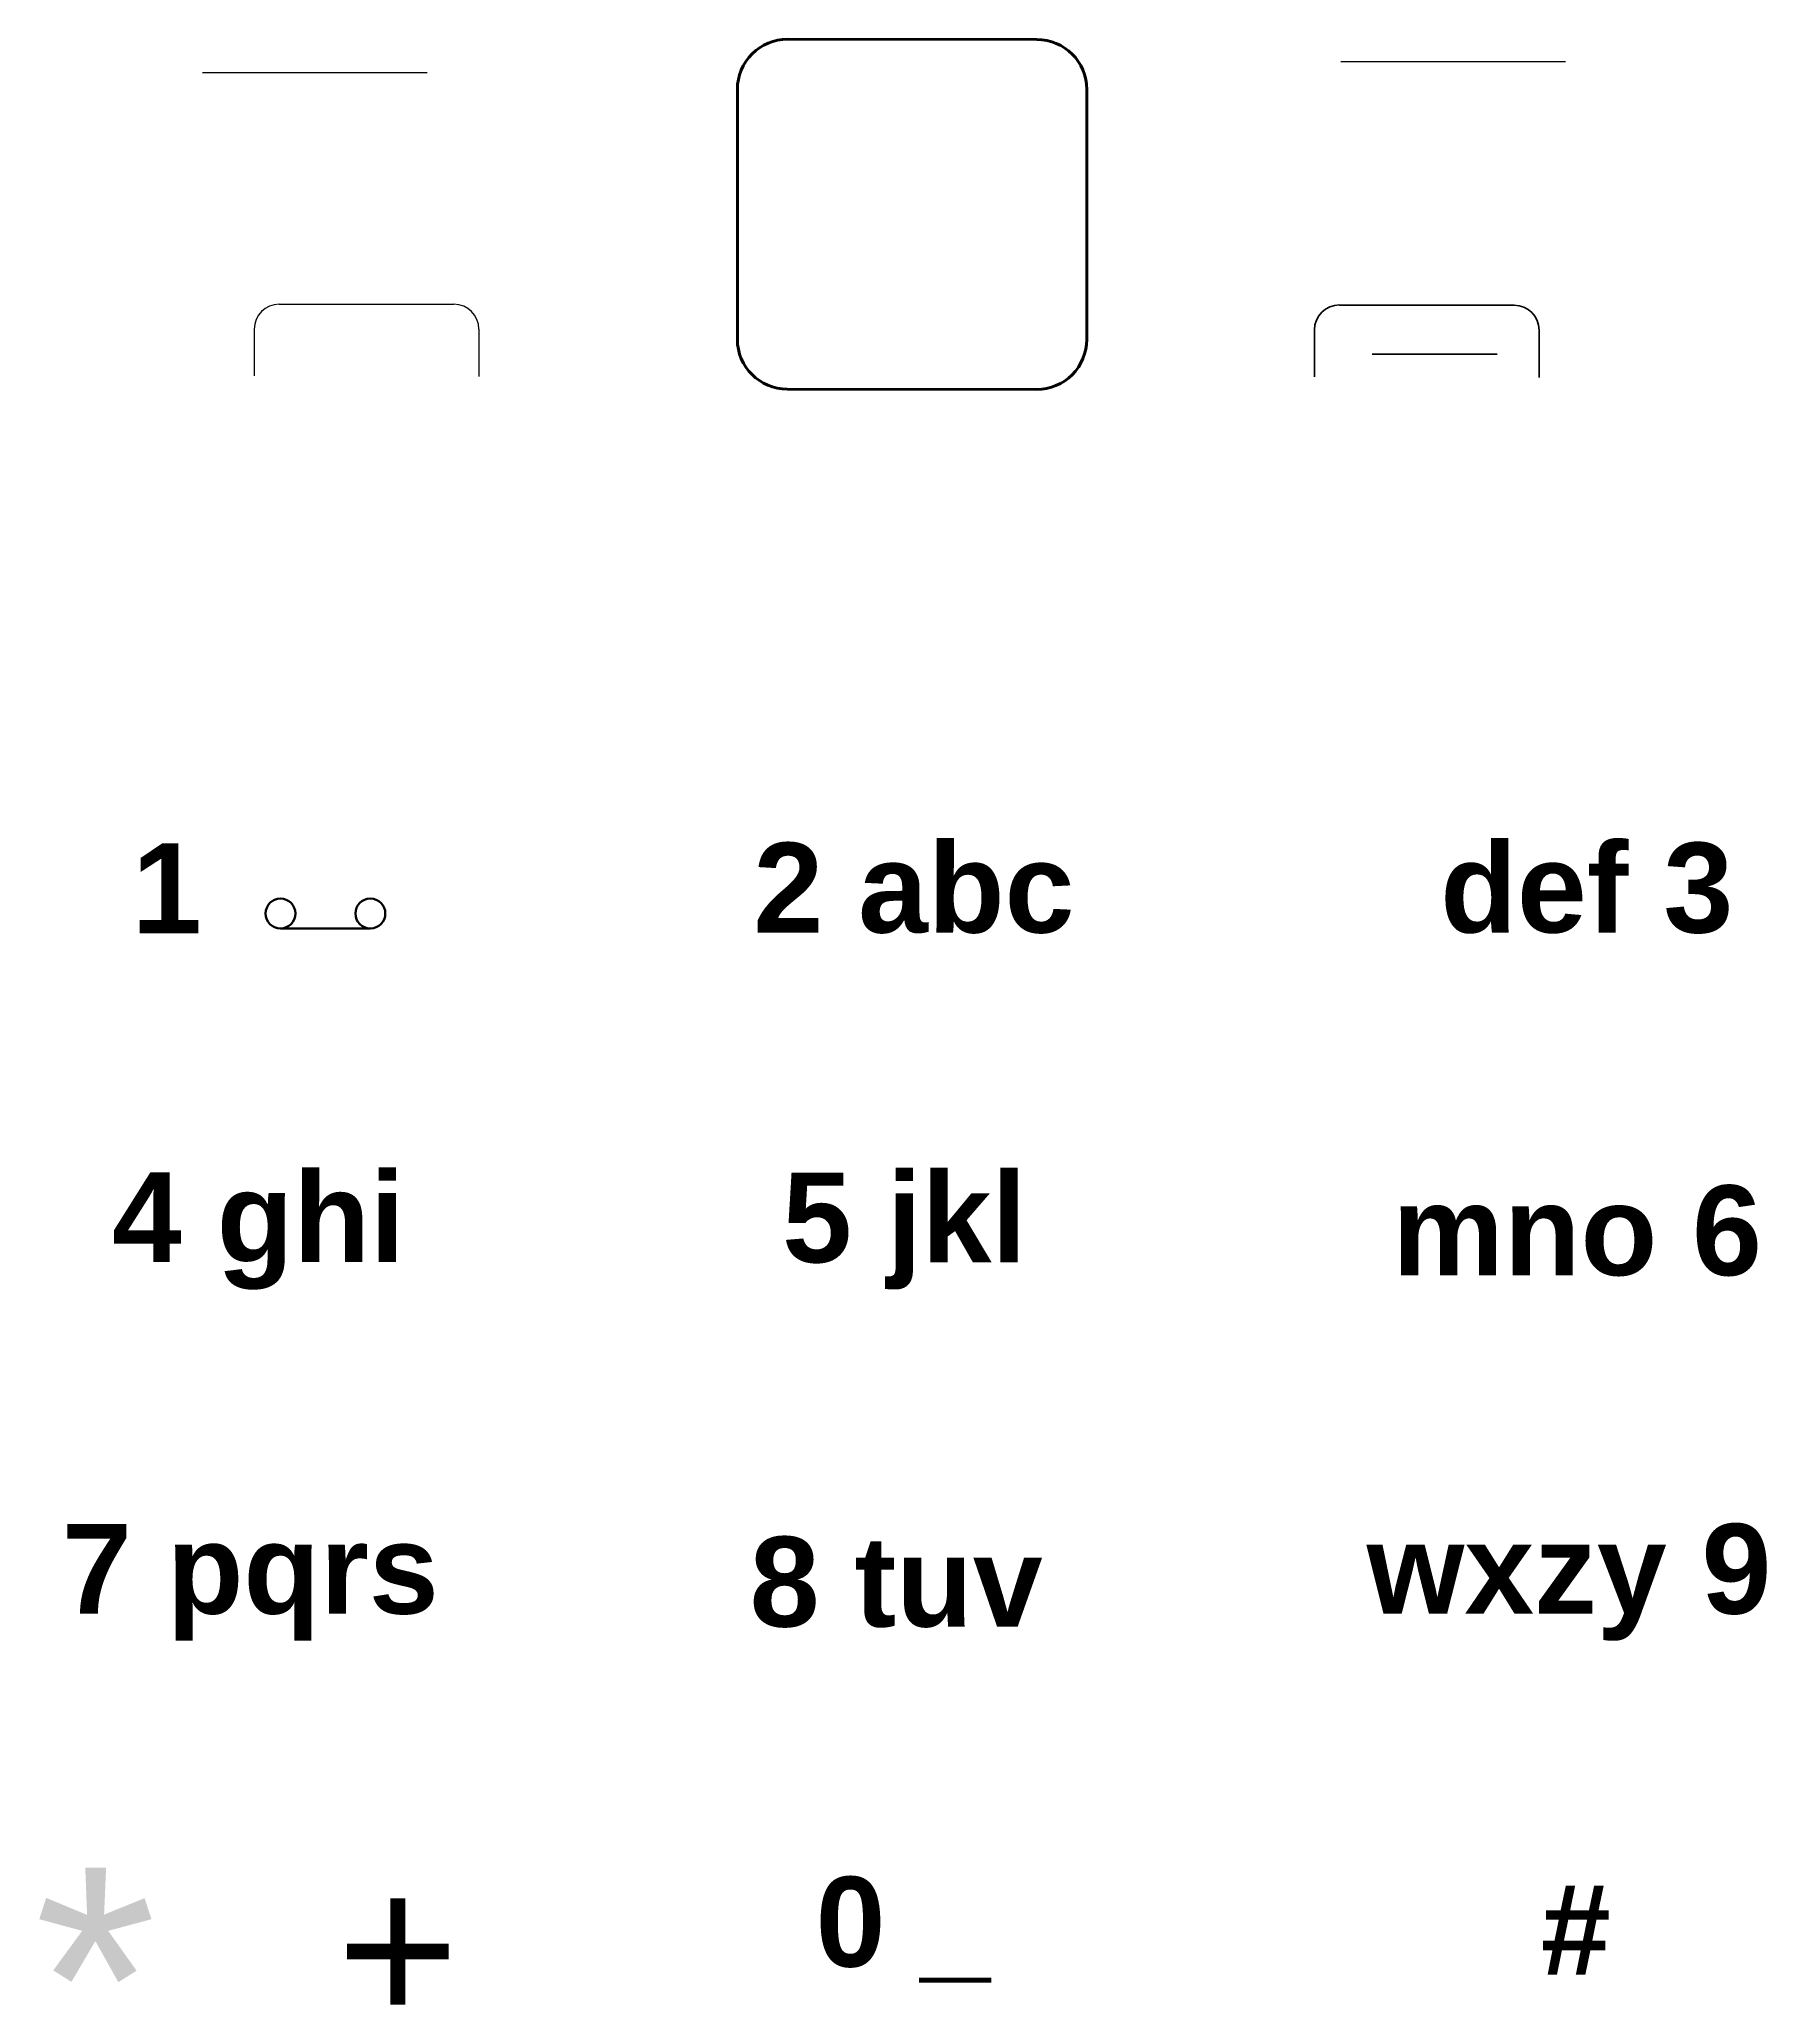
# Model space of a CAD drawing. Header units: inches. Extents: x 141 to 175.6, y -150.9 to -54.9.
# Drawn here: x 141.03 to 175.63, y -150.94 to -111.57 of the extents above; entities outside this region: 2.
import ezdxf

# ---------------------------------------------------------------- set-up
doc = ezdxf.new("R2010")
doc.units = ezdxf.units.IN
doc.header["$MEASUREMENT"] = 0
doc.layers.get('0').update_dxf_attribs({"lineweight": 30})

msp = doc.modelspace()

# ---------------------------------------------------------------- linework, layer by layer
at = {"color": 5}
for p, q in [((167.105, -112.013, 12), (171.606, -112.013, 12)), ((144.302, -112.233, 12), (148.803, -112.233, 12))]:
    msp.add_line(p, q, dxfattribs=at)
at = {"color": 3}
for p, q in [((145.836, -116.875, 12), (149.337, -116.875, 12)), ((145.336, -117.375, 12), (145.336, -118.31, 12)), ((149.837, -117.375, 12), (149.837, -118.325, 12))]:
    msp.add_line(p, q, dxfattribs=at)
at = {"color": 1, "lineweight": 35}
for p, q in [((167.074, -116.892, 12), (170.575, -116.892, 12)), ((166.574, -117.392, 12), (166.574, -118.327, 12)), ((171.075, -117.392, 12), (171.075, -118.342, 12)), ((167.731, -117.873, 12.012), (170.232, -117.873, 12.012))]:
    msp.add_line(p, q, dxfattribs=at)
at = {"color": 251, "lineweight": 50}
msp.add_line((145.862, -129.38, 12.3), (147.662, -129.38, 12.3), dxfattribs=at)
at = {"color": 252, "elevation": 11.7}
msp.add_lwpolyline([(147.374, -54.866), (168.034, -54.866), (168.034, -55.69, -0.414214), (167.034, -56.69), (148.374, -56.69, -0.414214), (147.374, -55.69)], format="xyb", close=True, dxfattribs=at)
at = {"color": 7, "lineweight": 60, "elevation": 12.011}
msp.add_lwpolyline([(155.015, -112.567), (155.015, -117.576, 0.414009), (156.014, -118.576), (161.013, -118.58, 0.414419), (162.014, -117.58), (162.014, -112.57, 0.414009), (161.014, -111.57), (156.016, -111.567, 0.414419)], format="xyb", close=True, dxfattribs=at)
at = {"color": 251, "lineweight": 50}
for centre in [(145.862, -129.08, 12.3), (147.662, -129.08, 12.3)]:
    msp.add_circle(centre, 0.3, dxfattribs=at)
at = {"color": 3}
for centre, start, end in [((145.836, -117.375, 12), 90, 180), ((149.337, -117.375, 12), 0, 90)]:
    msp.add_arc(centre, 0.5, start, end, dxfattribs=at)
at = {"color": 1, "lineweight": 35}
for centre, start, end in [((167.074, -117.388, 12), 90, 180), ((170.575, -117.395, 12), 0, 90)]:
    msp.add_arc(centre, 0.5, start, end, dxfattribs=at)

# ---------------------------------------------------------------- texts
at = {"color": 253, "true_color": 0xadadad, "insert": (160.757, -58.049, 11.81), "char_height": 2.2, "width": 19.55778, "attachment_point": 5}
msp.add_mtext('{\\fArial|b0|i0|c0|p34;\\T1.75;NOKIA}', dxfattribs=at)
at = {"color": 9, "true_color": 0xb8b8b8, "insert": (158.551, -128.576, 12.31), "char_height": 0.2, "width": 8.26905, "attachment_point": 5}
msp.add_mtext('{\\fArial|b1|i0|c238|p34;\\H9x;\\C251;2\\fArial|b1|i0|c0|p34; \\fArial|b1|i0|c238|p34;abc}', dxfattribs=at)
for s, insert, char_height, width, attachment_point in [('{\\fArial|b1|i0|c0|p34;\\H9x;\\C251;def 3}', (172.029, -128.576, 12.31), 0.2, 8.26905, 5), ('{\\fArial|b1|i0|c0|p34;\\H9x;\\C251;1}', (143.585, -128.576, 12.31), 0.2, 8.26905, 5), ('{\\fArial|b1|i0|c0|p34;\\H9x;\\C251;4 ghi}', (145.421, -135.44, 12.31), 0.2, 8.26905, 5), ('{\\fArial|b1|i0|c0|p34;\\H9x;\\C251;5 jkl}', (158.358, -135.44, 12.31), 0.2, 8.26905, 5), ('{\\fArial|b1|i0|c0|p34;\\H9x;\\C251;mno 6}', (171.836, -135.44, 12.31), 0.2, 8.26905, 5), ('{\\fArial|b1|i0|c0|p34;\\H9x;\\C251;7 pqrs}', (145.259, -142.479, 12.31), 0.2, 8.26905, 5), ('{\\fArial|b1|i0|c0|p34;\\H9x;\\C251;wxzy 9}', (171.674, -142.479, 12.31), 0.2, 8.26905, 5), ('{\\fArial|b1|i0|c0|p34;\\H9x;\\C251;8 tuv}', (158.196, -142.479, 12.31), 0.2, 8.26905, 5), ('{\\fArial|b0|i0|c0|p34;\\C251;*}', (142.152, -150.443, 12.31), 4.5, 8.26905, 5), ('{\\fArial|b1|i0|c0|p34;\\H9x;\\C251;0 \\fArial|b1|i0|c238|p34;_}', (158.33, -149.438, 12.31), 0.2, 8.26905, 5), ('{\\fArial|b0|i0|c0|p34;\\C251;+}', (146.992, -148.324, 12.31), 3, 4.30277, 1), ('{\\fArial|b1|i0|c0|p34;\\H9x;\\C251;#}', (171.808, -149.438, 12.31), 0.2, 8.26905, 5)]:
    msp.add_mtext(s, dxfattribs=dict(insert=insert, char_height=char_height, width=width, attachment_point=attachment_point))

doc.saveas('drawing.dxf')
